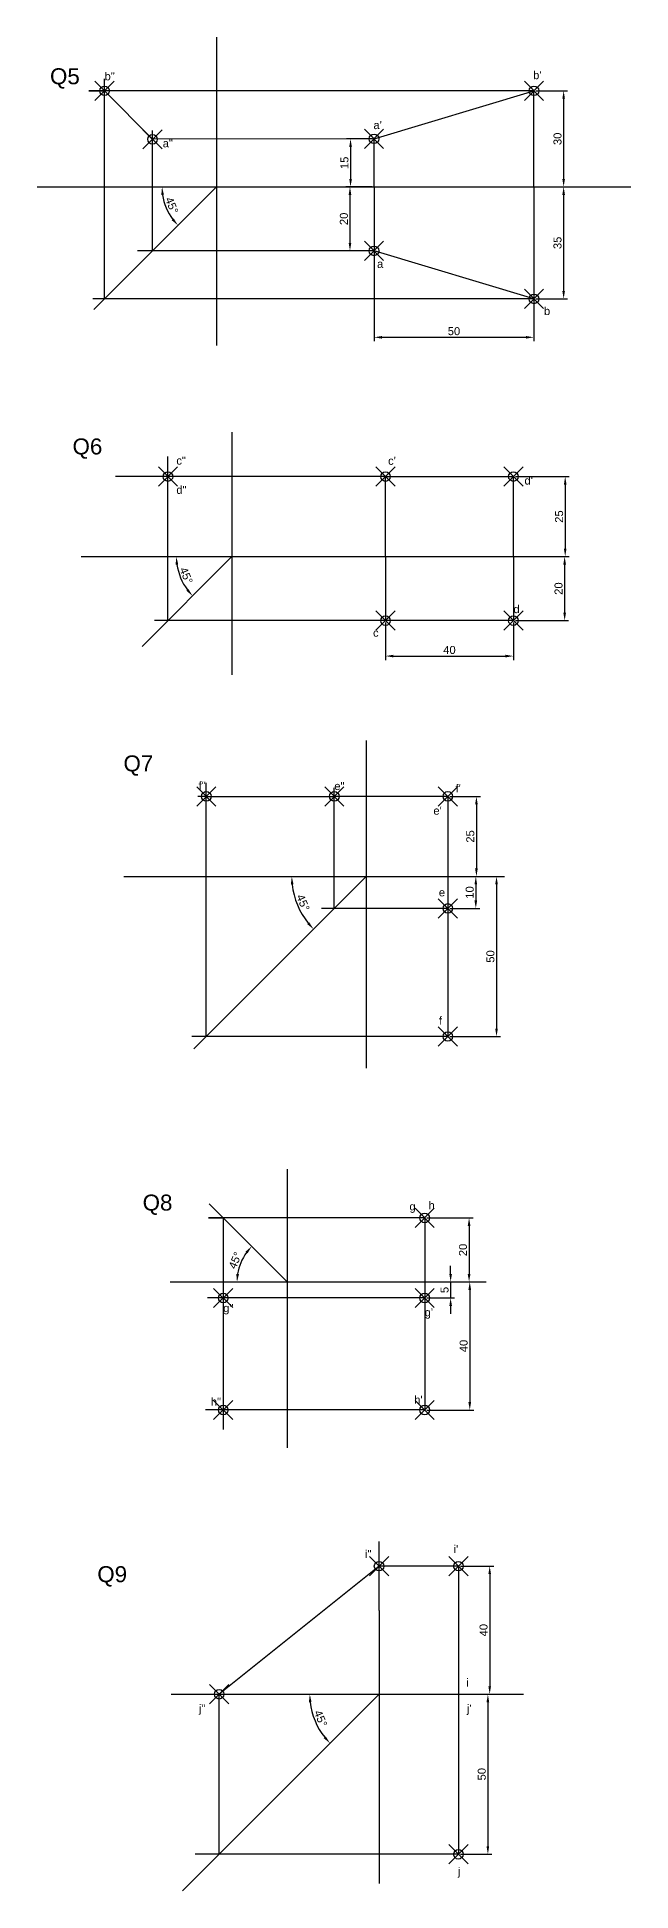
# Model space of a CAD drawing. Header units: millimetres. Extents: x 137 to 7220, y 7466 to 9893.
# Drawn here: x 699 to 885, y 8769 to 9348 of the extents above; entities that cross this region are included whole.
import ezdxf

# ---------------------------------------------------------------- set-up
doc = ezdxf.new("R2010")
doc.units = ezdxf.units.MM
doc.header["$PDMODE"] = 35
doc.header["$PDSIZE"] = 3
for name, color, linetype in [('Dimensions', 1, 'Continuous'), ('Projection', 140, 'Continuous'), ('Text', 7, 'Continuous')]:
    doc.layers.add(name, color=color, linetype=linetype)
doc.layers.add('Object', color=7, linetype='Continuous', lineweight=30)
doc.styles.get("Standard").update_dxf_attribs({"font": 'arial.ttf'})
doc.dimstyles.new('ISO-25', dxfattribs={"dimtxt": 2.5, "dimasz": 2.5, "dimexe": 1.25, "dimexo": 0.625, "dimtad": 1, "dimdec": 0, "dimtxsty": 'Standard', "dimcen": 2.5, "dimadec": 0, "dimazin": 0, "dimtfac": 1, "dimtdec": 0, "dimtmove": 0, "dimatfit": 3, "dimfxl": 1, "dimarcsym": 0})

# ---------------------------------------------------------------- blocks, each defined once
blk = doc.blocks.new('*D325')
at = {"layer": 'Defpoints', "color": 0, "transparency": 16777216}
for p in [(804.78, 9316.43), (797.44, 9301.43), (804.78, 9301.43)]:
    blk.add_point(p, dxfattribs=at)
at = {"layer": 'Dimensions', "color": 0, "lineweight": -2, "transparency": 16777216}
for p, q in [((804.15, 9316.43), (796.19, 9316.43)), ((797.44, 9313.93), (797.44, 9303.93)), ((804.15, 9301.43), (796.19, 9301.43))]:
    blk.add_line(p, q, dxfattribs=at)
at = {"layer": 'Dimensions', "color": 0, "transparency": 16777216}
for points in [[(797.03, 9313.93), (797.86, 9313.93), (797.44, 9316.43)], [(797.03, 9303.93), (797.86, 9303.93), (797.44, 9301.43)]]:
    blk.add_solid(points, dxfattribs=at)
at = {"layer": 'Dimensions', "color": 0, "transparency": 16777216, "insert": (795.54, 9308.93), "char_height": 2.5, "attachment_point": 5, "rotation": 90}
blk.add_mtext('15', dxfattribs=at)
blk = doc.blocks.new('*D326')
at = {"layer": 'Defpoints', "color": 0, "transparency": 16777216}
for p in [(804.78, 9301.43), (797.26, 9281.43), (804.78, 9281.43)]:
    blk.add_point(p, dxfattribs=at)
at = {"layer": 'Dimensions', "color": 0, "lineweight": -2, "transparency": 16777216}
for p, q in [((804.15, 9301.43), (796.01, 9301.43)), ((797.26, 9298.93), (797.26, 9283.93)), ((804.15, 9281.43), (796.01, 9281.43))]:
    blk.add_line(p, q, dxfattribs=at)
at = {"layer": 'Dimensions', "color": 0, "transparency": 16777216}
for points in [[(796.84, 9298.93), (797.68, 9298.93), (797.26, 9301.43)], [(796.84, 9283.93), (797.68, 9283.93), (797.26, 9281.43)]]:
    blk.add_solid(points, dxfattribs=at)
at = {"layer": 'Dimensions', "color": 0, "transparency": 16777216, "insert": (795.36, 9291.43), "char_height": 2.5, "attachment_point": 5, "rotation": 90}
blk.add_mtext('20', dxfattribs=at)
blk = doc.blocks.new('*D327')
at = {"layer": 'Defpoints', "color": 0, "transparency": 16777216}
for p in [(854.78, 9331.43), (854.78, 9301.43), (864.06, 9301.43)]:
    blk.add_point(p, dxfattribs=at)
at = {"layer": 'Dimensions', "color": 0, "lineweight": -2, "transparency": 16777216}
for p, q in [((855.4, 9331.43), (865.31, 9331.43)), ((864.06, 9328.93), (864.06, 9303.93)), ((855.4, 9301.43), (865.31, 9301.43))]:
    blk.add_line(p, q, dxfattribs=at)
at = {"layer": 'Dimensions', "color": 0, "transparency": 16777216}
for points in [[(863.65, 9328.93), (864.48, 9328.93), (864.06, 9331.43)], [(863.65, 9303.93), (864.48, 9303.93), (864.06, 9301.43)]]:
    blk.add_solid(points, dxfattribs=at)
at = {"layer": 'Dimensions', "color": 0, "transparency": 16777216, "insert": (862.16, 9316.43), "char_height": 2.5, "attachment_point": 5, "rotation": 90}
blk.add_mtext('30', dxfattribs=at)
blk = doc.blocks.new('*D328')
at = {"layer": 'Defpoints', "color": 0, "transparency": 16777216}
for p in [(854.78, 9301.43), (854.78, 9266.43), (864.06, 9266.43)]:
    blk.add_point(p, dxfattribs=at)
at = {"layer": 'Dimensions', "color": 0, "lineweight": -2, "transparency": 16777216}
for p, q in [((855.4, 9301.43), (865.31, 9301.43)), ((864.06, 9298.93), (864.06, 9268.93)), ((855.4, 9266.43), (865.31, 9266.43))]:
    blk.add_line(p, q, dxfattribs=at)
at = {"layer": 'Dimensions', "color": 0, "transparency": 16777216}
for points in [[(863.65, 9298.93), (864.48, 9298.93), (864.06, 9301.43)], [(863.65, 9268.93), (864.48, 9268.93), (864.06, 9266.43)]]:
    blk.add_solid(points, dxfattribs=at)
at = {"layer": 'Dimensions', "color": 0, "transparency": 16777216, "insert": (862.16, 9283.93), "char_height": 2.5, "attachment_point": 5, "rotation": 90}
blk.add_mtext('35', dxfattribs=at)
blk = doc.blocks.new('*D329')
at = {"layer": 'Defpoints', "color": 0, "transparency": 16777216}
for p in [(804.78, 9301.43), (854.78, 9301.43), (854.78, 9254.43)]:
    blk.add_point(p, dxfattribs=at)
at = {"layer": 'Dimensions', "color": 0, "lineweight": -2, "transparency": 16777216}
for p, q in [((804.78, 9300.81), (804.78, 9253.18)), ((854.78, 9300.81), (854.78, 9253.18)), ((807.28, 9254.43), (852.28, 9254.43))]:
    blk.add_line(p, q, dxfattribs=at)
at = {"layer": 'Dimensions', "color": 0, "transparency": 16777216}
for points in [[(807.28, 9254.84), (807.28, 9254.01), (804.78, 9254.43)], [(852.28, 9254.84), (852.28, 9254.01), (854.78, 9254.43)]]:
    blk.add_solid(points, dxfattribs=at)
at = {"layer": 'Dimensions', "color": 0, "transparency": 16777216, "insert": (829.78, 9256.33), "char_height": 2.5, "attachment_point": 5}
blk.add_mtext('50', dxfattribs=at)
blk = doc.blocks.new('*D330')
at = {"layer": 'Defpoints', "color": 0, "transparency": 16777216}
for p in [(699.43, 9301.43), (755.53, 9301.43), (885.11, 9301.43), (739.08, 9297.02), (717.23, 9263.13)]:
    blk.add_point(p, dxfattribs=at)
at = {"layer": 'Dimensions', "color": 0, "lineweight": -2, "transparency": 16777216}
blk.add_arc((755.53, 9301.43), 17.03, 188.41885, 216.58115, dxfattribs=at)
at = {"layer": 'Dimensions', "color": 0, "transparency": 16777216}
for points in [[(738.27, 9298.91), (739.1, 9298.97), (738.5, 9301.43)], [(742.17, 9291.56), (741.54, 9291.01), (743.49, 9289.39)]]:
    blk.add_solid(points, dxfattribs=at)
at = {"layer": 'Dimensions', "color": 0, "transparency": 16777216, "insert": (741.55, 9295.64), "char_height": 2.5, "attachment_point": 5, "rotation": 292.5}
blk.add_mtext('45°', dxfattribs=at)
blk = doc.blocks.new('*D331')
at = {"layer": 'Defpoints', "color": 0, "transparency": 16777216}
for p in [(713.17, 9185.93), (760.35, 9185.93), (858.18, 9185.93), (743.57, 9181.43), (732.29, 9157.87)]:
    blk.add_point(p, dxfattribs=at)
at = {"layer": 'Dimensions', "color": 0, "lineweight": -2, "transparency": 16777216}
blk.add_arc((760.35, 9185.93), 17.37, 188.25274, 216.74726, dxfattribs=at)
at = {"layer": 'Dimensions', "color": 0, "transparency": 16777216}
for points in [[(742.74, 9183.4), (743.57, 9183.46), (742.98, 9185.93)], [(746.74, 9175.81), (746.11, 9175.26), (748.06, 9173.64)]]:
    blk.add_solid(points, dxfattribs=at)
at = {"layer": 'Dimensions', "color": 0, "transparency": 16777216, "insert": (746.05, 9180.01), "char_height": 2.5, "attachment_point": 5, "rotation": 292.5}
blk.add_mtext('45°', dxfattribs=at)
blk = doc.blocks.new('*D332')
at = {"layer": 'Defpoints', "color": 0, "transparency": 16777216}
for p in [(827.86, 9111), (827.86, 9086), (836.79, 9086)]:
    blk.add_point(p, dxfattribs=at)
at = {"layer": 'Dimensions', "color": 0, "lineweight": -2, "transparency": 16777216}
for p, q in [((828.48, 9111), (838.04, 9111)), ((836.79, 9108.5), (836.79, 9088.5)), ((828.48, 9086), (838.04, 9086))]:
    blk.add_line(p, q, dxfattribs=at)
at = {"layer": 'Dimensions', "color": 0, "transparency": 16777216}
for points in [[(836.38, 9108.5), (837.21, 9108.5), (836.79, 9111)], [(836.38, 9088.5), (837.21, 9088.5), (836.79, 9086)]]:
    blk.add_solid(points, dxfattribs=at)
at = {"layer": 'Dimensions', "color": 0, "transparency": 16777216, "insert": (834.89, 9098.5), "char_height": 2.5, "attachment_point": 5, "rotation": 90}
blk.add_mtext('25', dxfattribs=at)
blk = doc.blocks.new('*D333')
at = {"layer": 'Defpoints', "color": 0, "transparency": 16777216}
for p in [(827.86, 9086), (827.86, 9076), (836.61, 9076)]:
    blk.add_point(p, dxfattribs=at)
at = {"layer": 'Dimensions', "color": 0, "lineweight": -2, "transparency": 16777216}
for p, q in [((828.48, 9086), (837.86, 9086)), ((836.61, 9083.5), (836.61, 9078.5)), ((828.48, 9076), (837.86, 9076))]:
    blk.add_line(p, q, dxfattribs=at)
at = {"layer": 'Dimensions', "color": 0, "transparency": 16777216}
for points in [[(836.19, 9083.5), (837.02, 9083.5), (836.61, 9086)], [(836.19, 9078.5), (837.02, 9078.5), (836.61, 9076)]]:
    blk.add_solid(points, dxfattribs=at)
at = {"layer": 'Dimensions', "color": 0, "transparency": 16777216, "insert": (834.7, 9081), "char_height": 2.5, "attachment_point": 5, "rotation": 90}
blk.add_mtext('10', dxfattribs=at)
blk = doc.blocks.new('*D334')
at = {"layer": 'Defpoints', "color": 0, "transparency": 16777216}
for p in [(726.52, 9086), (802.35, 9086), (845.54, 9086), (779.86, 9079.97), (748.48, 9032.13)]:
    blk.add_point(p, dxfattribs=at)
at = {"layer": 'Dimensions', "color": 0, "lineweight": -2, "transparency": 16777216}
blk.add_arc((802.35, 9086), 23.29, 186.15291, 218.84709, dxfattribs=at)
at = {"layer": 'Dimensions', "color": 0, "transparency": 16777216}
for points in [[(778.78, 9083.48), (779.61, 9083.53), (779.06, 9086)], [(784.52, 9071.67), (783.9, 9071.11), (785.88, 9069.53)]]:
    blk.add_solid(points, dxfattribs=at)
at = {"layer": 'Dimensions', "color": 0, "transparency": 16777216, "insert": (782.59, 9077.81), "char_height": 2.5, "attachment_point": 5, "rotation": 292.5}
blk.add_mtext('45°', dxfattribs=at)
blk = doc.blocks.new('*D301')
at = {"layer": 'Defpoints', "color": 0, "transparency": 16777216}
for p in [(820.62, 8959.32), (820.62, 8954.32), (828.73, 8954.32)]:
    blk.add_point(p, dxfattribs=at)
at = {"layer": 'Dimensions', "color": 0, "lineweight": -2, "transparency": 16777216}
for p, q in [((821.24, 8959.32), (829.98, 8959.32)), ((828.73, 8961.82), (828.73, 8964.32)), ((828.73, 8959.32), (828.73, 8954.32)), ((821.24, 8954.32), (829.98, 8954.32)), ((828.73, 8951.82), (828.73, 8949.32))]:
    blk.add_line(p, q, dxfattribs=at)
at = {"layer": 'Dimensions', "color": 0, "transparency": 16777216}
for points in [[(828.32, 8961.82), (829.15, 8961.82), (828.73, 8959.32)], [(828.32, 8951.82), (829.15, 8951.82), (828.73, 8954.32)]]:
    blk.add_solid(points, dxfattribs=at)
at = {"layer": 'Dimensions', "color": 0, "transparency": 16777216, "insert": (826.84, 8956.82), "char_height": 2.5, "attachment_point": 5, "rotation": 90}
blk.add_mtext('5', dxfattribs=at)
blk = doc.blocks.new('*D302')
at = {"layer": 'Defpoints', "color": 0, "transparency": 16777216}
for p in [(820.62, 8959.32), (820.62, 8919.32), (834.71, 8919.32)]:
    blk.add_point(p, dxfattribs=at)
at = {"layer": 'Dimensions', "color": 0, "lineweight": -2, "transparency": 16777216}
for p, q in [((821.24, 8959.32), (835.96, 8959.32)), ((834.71, 8956.82), (834.71, 8921.82)), ((821.24, 8919.32), (835.96, 8919.32))]:
    blk.add_line(p, q, dxfattribs=at)
at = {"layer": 'Dimensions', "color": 0, "transparency": 16777216}
for points in [[(834.29, 8956.82), (835.13, 8956.82), (834.71, 8959.32)], [(834.29, 8921.82), (835.13, 8921.82), (834.71, 8919.32)]]:
    blk.add_solid(points, dxfattribs=at)
at = {"layer": 'Dimensions', "color": 0, "transparency": 16777216, "insert": (832.81, 8939.32), "char_height": 2.5, "attachment_point": 5, "rotation": 90}
blk.add_mtext('40', dxfattribs=at)
blk = doc.blocks.new('*D303')
at = {"layer": 'Defpoints', "color": 0, "transparency": 16777216}
for p in [(753.24, 8983.71), (764.03, 8967.17), (741.08, 8959.32), (777.63, 8959.32), (839.89, 8959.32)]:
    blk.add_point(p, dxfattribs=at)
at = {"layer": 'Dimensions', "color": 0, "lineweight": -2, "transparency": 16777216}
blk.add_arc((777.63, 8959.32), 15.7, 144.13456, 170.86544, dxfattribs=at)
at = {"layer": 'Dimensions', "color": 0, "transparency": 16777216}
for points in [[(764.59, 8968.79), (765.23, 8968.25), (766.53, 8970.42)], [(762.55, 8961.78), (761.72, 8961.85), (761.93, 8959.32)]]:
    blk.add_solid(points, dxfattribs=at)
at = {"layer": 'Dimensions', "color": 0, "transparency": 16777216, "insert": (761.37, 8966.06), "char_height": 2.5, "attachment_point": 5, "rotation": 67.5}
blk.add_mtext('45°', dxfattribs=at)
blk = doc.blocks.new('*D304')
at = {"layer": 'Defpoints', "color": 0, "transparency": 16777216}
for p in [(741.37, 8830.54), (806.37, 8830.54), (851.5, 8830.54), (785.42, 8824.93), (744.92, 8769.08)]:
    blk.add_point(p, dxfattribs=at)
at = {"layer": 'Dimensions', "color": 0, "lineweight": -2, "transparency": 16777216}
blk.add_arc((806.37, 8830.54), 21.69, 186.60846, 218.39154, dxfattribs=at)
at = {"layer": 'Dimensions', "color": 0, "transparency": 16777216}
for points in [[(784.41, 8828.02), (785.25, 8828.07), (784.69, 8830.54)], [(789.69, 8817.35), (789.06, 8816.79), (791.04, 8815.2)]]:
    blk.add_solid(points, dxfattribs=at)
at = {"layer": 'Dimensions', "color": 0, "transparency": 16777216, "insert": (788.09, 8822.96), "char_height": 2.5, "attachment_point": 5, "rotation": 292.5}
blk.add_mtext('45°', dxfattribs=at)
blk = doc.blocks.new('*D305')
at = {"layer": 'Defpoints', "color": 0, "transparency": 16777216}
for p in [(831.17, 8870.54), (831.17, 8830.54), (840.94, 8830.54)]:
    blk.add_point(p, dxfattribs=at)
at = {"layer": 'Dimensions', "color": 0, "lineweight": -2, "transparency": 16777216}
for p, q in [((831.8, 8870.54), (842.19, 8870.54)), ((840.94, 8868.04), (840.94, 8833.04)), ((831.8, 8830.54), (842.19, 8830.54))]:
    blk.add_line(p, q, dxfattribs=at)
at = {"layer": 'Dimensions', "color": 0, "transparency": 16777216}
for points in [[(840.52, 8868.04), (841.36, 8868.04), (840.94, 8870.54)], [(840.52, 8833.04), (841.36, 8833.04), (840.94, 8830.54)]]:
    blk.add_solid(points, dxfattribs=at)
at = {"layer": 'Dimensions', "color": 0, "transparency": 16777216, "insert": (839.04, 8850.54), "char_height": 2.5, "attachment_point": 5, "rotation": 90}
blk.add_mtext('40', dxfattribs=at)
blk = doc.blocks.new('*D306')
at = {"layer": 'Defpoints', "color": 0, "transparency": 16777216}
for p in [(831.17, 8830.54), (831.17, 8780.54), (840.38, 8780.54)]:
    blk.add_point(p, dxfattribs=at)
at = {"layer": 'Dimensions', "color": 0, "lineweight": -2, "transparency": 16777216}
for p, q in [((831.8, 8830.54), (841.63, 8830.54)), ((840.38, 8828.04), (840.38, 8783.04)), ((831.8, 8780.54), (841.63, 8780.54))]:
    blk.add_line(p, q, dxfattribs=at)
at = {"layer": 'Dimensions', "color": 0, "transparency": 16777216}
for points in [[(839.96, 8828.04), (840.79, 8828.04), (840.38, 8830.54)], [(839.96, 8783.04), (840.79, 8783.04), (840.38, 8780.54)]]:
    blk.add_solid(points, dxfattribs=at)
at = {"layer": 'Dimensions', "color": 0, "transparency": 16777216, "insert": (838.47, 8805.54), "char_height": 2.5, "attachment_point": 5, "rotation": 90}
blk.add_mtext('50', dxfattribs=at)
blk = doc.blocks.new('*D298')
at = {"layer": 'Defpoints', "color": 0, "transparency": 16777216}
for p in [(808.36, 9165.93), (848.36, 9165.93), (848.36, 9154.84)]:
    blk.add_point(p, dxfattribs=at)
at = {"layer": 'Dimensions', "color": 0, "lineweight": -2, "transparency": 16777216}
for p, q in [((808.36, 9165.3), (808.36, 9153.59)), ((848.36, 9165.3), (848.36, 9153.59)), ((810.86, 9154.84), (845.86, 9154.84))]:
    blk.add_line(p, q, dxfattribs=at)
at = {"layer": 'Dimensions', "color": 0, "transparency": 16777216}
for points in [[(810.86, 9155.26), (810.86, 9154.42), (808.36, 9154.84)], [(845.86, 9155.26), (845.86, 9154.42), (848.36, 9154.84)]]:
    blk.add_solid(points, dxfattribs=at)
at = {"layer": 'Dimensions', "color": 0, "transparency": 16777216, "insert": (828.36, 9156.74), "char_height": 2.5, "attachment_point": 5}
blk.add_mtext('40', dxfattribs=at)
blk = doc.blocks.new('*D309')
at = {"layer": 'Defpoints', "color": 0, "transparency": 16777216}
for p in [(827.86, 9086), (827.86, 9036), (843.08, 9036)]:
    blk.add_point(p, dxfattribs=at)
at = {"layer": 'Dimensions', "color": 0, "lineweight": -2, "transparency": 16777216}
for p, q in [((828.48, 9086), (844.33, 9086)), ((843.08, 9083.5), (843.08, 9038.5)), ((828.48, 9036), (844.33, 9036))]:
    blk.add_line(p, q, dxfattribs=at)
at = {"layer": 'Dimensions', "color": 0, "transparency": 16777216}
for points in [[(842.66, 9083.5), (843.5, 9083.5), (843.08, 9086)], [(842.66, 9038.5), (843.5, 9038.5), (843.08, 9036)]]:
    blk.add_solid(points, dxfattribs=at)
at = {"layer": 'Dimensions', "color": 0, "transparency": 16777216, "insert": (841.18, 9061), "char_height": 2.5, "attachment_point": 5, "rotation": 90}
blk.add_mtext('50', dxfattribs=at)
blk = doc.blocks.new('*D310')
at = {"layer": 'Defpoints', "color": 0, "transparency": 16777216}
for p in [(820.62, 8979.32), (820.62, 8959.32), (834.5, 8959.32)]:
    blk.add_point(p, dxfattribs=at)
at = {"layer": 'Dimensions', "color": 0, "lineweight": -2, "transparency": 16777216}
for p, q in [((821.24, 8979.32), (835.75, 8979.32)), ((834.5, 8976.82), (834.5, 8961.82)), ((821.24, 8959.32), (835.75, 8959.32))]:
    blk.add_line(p, q, dxfattribs=at)
at = {"layer": 'Dimensions', "color": 0, "transparency": 16777216}
for points in [[(834.08, 8976.82), (834.92, 8976.82), (834.5, 8979.32)], [(834.08, 8961.82), (834.92, 8961.82), (834.5, 8959.32)]]:
    blk.add_solid(points, dxfattribs=at)
at = {"layer": 'Dimensions', "color": 0, "transparency": 16777216, "insert": (832.6, 8969.32), "char_height": 2.5, "attachment_point": 5, "rotation": 90}
blk.add_mtext('20', dxfattribs=at)
blk = doc.blocks.new('*D299')
at = {"layer": 'Defpoints', "color": 0, "transparency": 16777216}
for p in [(848.36, 9210.93), (848.36, 9185.93), (864.55, 9185.93)]:
    blk.add_point(p, dxfattribs=at)
at = {"layer": 'Dimensions', "color": 0, "lineweight": -2, "transparency": 16777216}
for p, q in [((848.99, 9210.93), (865.8, 9210.93)), ((864.55, 9208.43), (864.55, 9188.43)), ((848.99, 9185.93), (865.8, 9185.93))]:
    blk.add_line(p, q, dxfattribs=at)
at = {"layer": 'Dimensions', "color": 0, "transparency": 16777216}
for points in [[(864.14, 9208.43), (864.97, 9208.43), (864.55, 9210.93)], [(864.14, 9188.43), (864.97, 9188.43), (864.55, 9185.93)]]:
    blk.add_solid(points, dxfattribs=at)
at = {"layer": 'Dimensions', "color": 0, "transparency": 16777216, "insert": (862.65, 9198.43), "char_height": 2.5, "attachment_point": 5, "rotation": 90}
blk.add_mtext('25', dxfattribs=at)
blk = doc.blocks.new('*D300')
at = {"layer": 'Defpoints', "color": 0, "transparency": 16777216}
for p in [(848.36, 9185.93), (848.36, 9165.93), (864.38, 9165.93)]:
    blk.add_point(p, dxfattribs=at)
at = {"layer": 'Dimensions', "color": 0, "lineweight": -2, "transparency": 16777216}
for p, q in [((848.99, 9185.93), (865.63, 9185.93)), ((864.38, 9183.43), (864.38, 9168.43)), ((848.99, 9165.93), (865.63, 9165.93))]:
    blk.add_line(p, q, dxfattribs=at)
at = {"layer": 'Dimensions', "color": 0, "transparency": 16777216}
for points in [[(863.96, 9183.43), (864.8, 9183.43), (864.38, 9185.93)], [(863.96, 9168.43), (864.8, 9168.43), (864.38, 9165.93)]]:
    blk.add_solid(points, dxfattribs=at)
at = {"layer": 'Dimensions', "color": 0, "transparency": 16777216, "insert": (862.48, 9175.93), "char_height": 2.5, "attachment_point": 5, "rotation": 90}
blk.add_mtext('20', dxfattribs=at)

msp = doc.modelspace()

# ---------------------------------------------------------------- linework, layer by layer
at = {"layer": 'Object'}
for p, q in [((735.528, 9316.288), (720.528, 9331.432)), ((804.78, 9316.432), (854.78, 9331.432)), ((755.528, 9301.432), (717.227, 9263.131)), ((854.78, 9266.432), (804.78, 9281.432)), ((760.347, 9224.771), (760.347, 9148.987)), ((808.361, 9210.928), (848.361, 9210.928)), ((713.169, 9185.928), (858.18, 9185.928)), ((760.347, 9185.928), (732.293, 9157.875)), ((848.361, 9165.928), (808.361, 9165.928)), ((802.353, 9128.5), (802.353, 9047.368)), ((752.353, 9111.002), (792.353, 9111.002)), ((726.522, 9086.002), (845.541, 9086.002)), ((802.353, 9086.002), (748.483, 9032.132)), ((827.856, 9076.002), (827.856, 9036.002)), ((802.353, 9052.333), (802.353, 9047.368)), ((802.353, 9047.368), (802.353, 9026.101)), ((777.63, 8994.569), (777.63, 8907.477)), ((777.63, 8959.324), (753.239, 8983.714)), ((741.083, 8959.324), (839.888, 8959.324)), ((757.63, 8954.324), (757.63, 8919.324)), ((820.619, 8954.324), (820.619, 8919.324)), ((806.373, 8856.634), (806.373, 8878.225)), ((806.373, 8870.538), (756.373, 8830.538)), ((831.171, 8870.538), (831.171, 8780.538)), ((806.373, 8856.634), (806.373, 8771.4)), ((741.368, 8830.538), (851.497, 8830.538)), ((806.373, 8830.538), (744.917, 8769.082))]:
    msp.add_line(p, q, dxfattribs=at)
for p in [(720.528, 9331.432), (854.78, 9331.432), (735.528, 9316.288), (804.78, 9316.432), (804.78, 9281.432), (854.78, 9266.432), (740.347, 9210.928), (808.361, 9210.928), (848.361, 9210.928), (808.361, 9165.928), (848.361, 9165.928), (752.353, 9111.002), (792.353, 9111.002), (827.856, 9111.002), (827.856, 9076.002), (827.856, 9036.002), (820.619, 8979.324), (757.63, 8954.324), (820.619, 8954.324), (757.63, 8919.324), (820.619, 8919.324), (806.373, 8870.538), (831.171, 8870.538), (756.373, 8830.538), (831.171, 8780.538)]:
    msp.add_point(p, dxfattribs=at)
at = {"layer": 'Projection'}
for p, q in [((854.78, 9331.432), (715.592, 9331.432)), ((715.592, 9331.432), (720.528, 9331.432)), ((720.528, 9331.432), (720.528, 9335.179)), ((720.528, 9266.432), (720.528, 9332.245)), ((854.78, 9301.432), (854.78, 9331.432)), ((735.528, 9281.432), (735.528, 9319.039)), ((804.78, 9316.432), (735.528, 9316.288)), ((804.78, 9301.432), (804.78, 9316.432)), ((804.78, 9301.432), (804.78, 9281.432)), ((854.78, 9301.432), (854.78, 9266.432)), ((804.78, 9281.432), (730.825, 9281.432)), ((854.78, 9266.432), (716.877, 9266.432)), ((740.347, 9165.928), (740.347, 9217.167)), ((808.361, 9210.928), (723.91, 9210.928)), ((808.361, 9185.928), (808.361, 9210.928)), ((848.361, 9185.928), (848.361, 9210.928)), ((808.361, 9185.928), (808.361, 9165.928)), ((848.361, 9185.928), (848.361, 9185.928)), ((848.361, 9185.928), (848.361, 9165.928)), ((808.361, 9165.928), (736.097, 9165.928)), ((752.353, 9111.002), (749.668, 9111.002)), ((752.353, 9111.435), (752.353, 9115.216)), ((752.353, 9036.002), (752.353, 9111.867)), ((752.353, 9111.002), (752.353, 9111.867)), ((792.353, 9076.002), (792.353, 9113.727)), ((827.856, 9111.002), (792.353, 9111.002)), ((827.856, 9111.002), (827.856, 9076.002)), ((827.856, 9076.002), (788.39, 9076.002)), ((753.391, 9036.002), (747.806, 9036.002)), ((827.856, 9036.002), (753.391, 9036.002)), ((820.619, 8979.324), (753.059, 8979.324)), ((753.059, 8979.324), (757.63, 8979.324)), ((757.63, 8979.324), (757.63, 8954.324)), ((820.619, 8979.324), (820.619, 8954.324)), ((820.619, 8954.324), (752.685, 8954.324)), ((820.619, 8919.324), (752.123, 8919.324)), ((757.63, 8919.324), (757.63, 8913.218)), ((831.171, 8870.538), (806.373, 8870.538)), ((756.373, 8780.538), (756.373, 8830.538)), ((831.171, 8780.538), (748.887, 8780.538))]:
    msp.add_line(p, q, dxfattribs=at)
at = {"layer": 'Text'}
for p, q in [((755.528, 9348.22), (755.528, 9251.874)), ((699.428, 9301.432), (885.107, 9301.432)), ((804.78, 9301.432), (804.78, 9301.432)), ((804.78, 9301.432), (854.78, 9301.432))]:
    msp.add_line(p, q, dxfattribs=at)

# ---------------------------------------------------------------- texts
at = {"layer": 'Text', "attachment_point": 1}
for s, width, insert, char_height in [('Q5', 14.13152, (703.479, 9338.481), 5), ('b"', 8.80926, (720.528, 9337.223), 2.5), ("b'", 7.89163, (854.522, 9337.563), 2.5), ("a'", 8.62573, (804.602, 9321.974), 2.5), ('a"', 8.80926, (738.718, 9316.295), 2.5), ('a', 11.92921, (805.731, 9278.605), 2.5), ('b', 15.59973, (857.913, 9263.891), 2.5), ('Q6', 11.12639, (710.523, 9222.837), 5), ('c"', 30.78301, (742.975, 9217.167), 2.5), ("c'", 7.97391, (809.177, 9217.092), 2.5), ("d'", 19.28574, (851.828, 9210.928), 2.5), ('d"', 23.36541, (742.975, 9208.012), 2.5), ('d', 27.63053, (848.361, 9170.762), 2.5), ('c', 24.47805, (804.455, 9163.387), 2.5), ('Q7', 11.72829, (726.444, 9123.817), 5), ('f"', 4.65408, (749.938, 9115.617), 2.5), ('e"', 22.15343, (792.353, 9115.501), 2.5), ("f'", 15.26539, (830.266, 9114.754), 2.5), ("e'", 19.73331, (823.343, 9107.796), 2.5), ('e', 14.89306, (825.052, 9082.275), 2.5), ('f', 7.07421, (825.052, 9042.224), 2.5), ('Q8', 12.76905, (732.439, 8986.619), 5), ('g', 7.14598, (815.848, 8984.161), 2.5), ('h', 15.93202, (821.822, 8984.512), 2.5), ('g"', 11.71472, (757.63, 8952.434), 2.5), ("g'", 11.94901, (820.619, 8951.089), 2.5), ('h"', 6.4431, (753.76, 8923.166), 2.5), ("h'", 7.84886, (817.344, 8923.751), 2.5), ('i"', 15.78036, (801.975, 8875.596), 2.5), ("i'", 8.64162, (829.668, 8877.098), 2.5), ('Q9', 12.96243, (718.266, 8870.527), 5), ('i', 20.85261, (833.613, 8835.42), 2.5), ('j"', 4.32081, (750.015, 8827.347), 2.5), ("j'", 5.26012, (833.801, 8827.303), 2.5), ('j', 6.57515, (830.983, 8776.469), 2.5)]:
    msp.add_mtext_dynamic_manual_height_columns(s, width=width, gutter_width=12.5, heights=[0], dxfattribs=dict(at, insert=insert, char_height=char_height))

# ---------------------------------------------------------------- dimensions: what is measured, and where the dimension line sits
at = {"layer": 'Dimensions'}
dim = msp.add_aligned_dim(p1=(854.78, 9331.432), p2=(854.78, 9301.432), distance=9.285, dimstyle='ISO-25', dxfattribs=at)
dim.commit()
dim.dimension.update_dxf_attribs({"geometry": '*D327', "text_midpoint": (862.163, 9316.432)})
for base, p1, p2, picture, middle in [((797.445, 9301.432), (804.78, 9316.432), (804.78, 9301.432), '*D325', (795.543, 9308.932)), ((797.261, 9281.432), (804.78, 9301.432), (804.78, 9281.432), '*D326', (795.36, 9291.432)), ((864.065, 9266.432), (854.78, 9301.432), (854.78, 9266.432), '*D328', (862.163, 9283.932)), ((864.553, 9185.928), (848.361, 9210.928), (848.361, 9185.928), '*D299', (862.652, 9198.428)), ((864.381, 9165.928), (848.361, 9185.928), (848.361, 9165.928), '*D300', (862.48, 9175.928)), ((836.792, 9086.002), (827.856, 9111.002), (827.856, 9086.002), '*D332', (834.89, 9098.502)), ((836.606, 9076.002), (827.856, 9086.002), (827.856, 9076.002), '*D333', (834.704, 9081.002)), ((843.079, 9036.002), (827.856, 9086.002), (827.856, 9036.002), '*D309', (841.178, 9061.002)), ((834.5, 8959.324), (820.619, 8979.324), (820.619, 8959.324), '*D310', (832.599, 8969.324)), ((828.734, 8954.324), (820.619, 8959.324), (820.619, 8954.324), '*D301', (826.838, 8956.824)), ((834.708, 8919.324), (820.619, 8959.324), (820.619, 8919.324), '*D302', (832.807, 8939.324)), ((840.939, 8830.538), (831.171, 8870.538), (831.171, 8830.538), '*D305', (839.038, 8850.538)), ((840.376, 8780.538), (831.171, 8830.538), (831.171, 8780.538), '*D306', (838.474, 8805.538))]:
    dim = msp.add_linear_dim(base=base, p1=p1, p2=p2, angle=90, dimstyle='ISO-25', dxfattribs=at)
    dim.commit()
    dim.dimension.update_dxf_attribs({"geometry": picture, "text_midpoint": middle})
for base, line1, line2, picture, middle in [((739.079, 9297.024), ((755.528, 9301.432), (717.227, 9263.131)), ((699.428, 9301.432), (885.107, 9301.432)), '*D330', (741.547, 9295.641)), ((743.567, 9181.432), ((760.347, 9185.928), (732.293, 9157.875)), ((713.169, 9185.928), (858.18, 9185.928)), '*D331', (746.049, 9180.006)), ((779.856, 9079.974), ((802.353, 9086.002), (748.483, 9032.132)), ((726.522, 9086.002), (845.541, 9086.002)), '*D334', (782.587, 9077.815)), ((764.035, 8967.172), ((741.083, 8959.324), (839.888, 8959.324)), ((777.63, 8959.324), (753.239, 8983.714)), '*D303', (761.375, 8966.057)), ((785.425, 8824.925), ((741.368, 8830.538), (851.497, 8830.538)), ((806.373, 8830.538), (744.917, 8769.082)), '*D304', (788.089, 8822.965))]:
    dim = msp.add_angular_dim_2l(base=base, line1=line1, line2=line2, dimstyle='ISO-25', dxfattribs=at)
    dim.commit()
    dim.dimension.update_dxf_attribs({"geometry": picture, "text_midpoint": middle})
dim = msp.add_linear_dim(base=(854.78, 9254.427), p1=(804.78, 9301.432), p2=(854.78, 9301.432), dimstyle='ISO-25', dxfattribs=at)
dim.commit()
dim.dimension.update_dxf_attribs({"geometry": '*D329', "text_midpoint": (829.78, 9254.427), "dimtype": 160})
dim = msp.add_linear_dim(base=(848.361, 9154.841), p1=(808.361, 9165.928), p2=(848.361, 9165.928), dimstyle='ISO-25', dxfattribs=at)
dim.commit()
dim.dimension.update_dxf_attribs({"geometry": '*D298', "text_midpoint": (828.361, 9156.742)})

doc.saveas('drawing.dxf')
